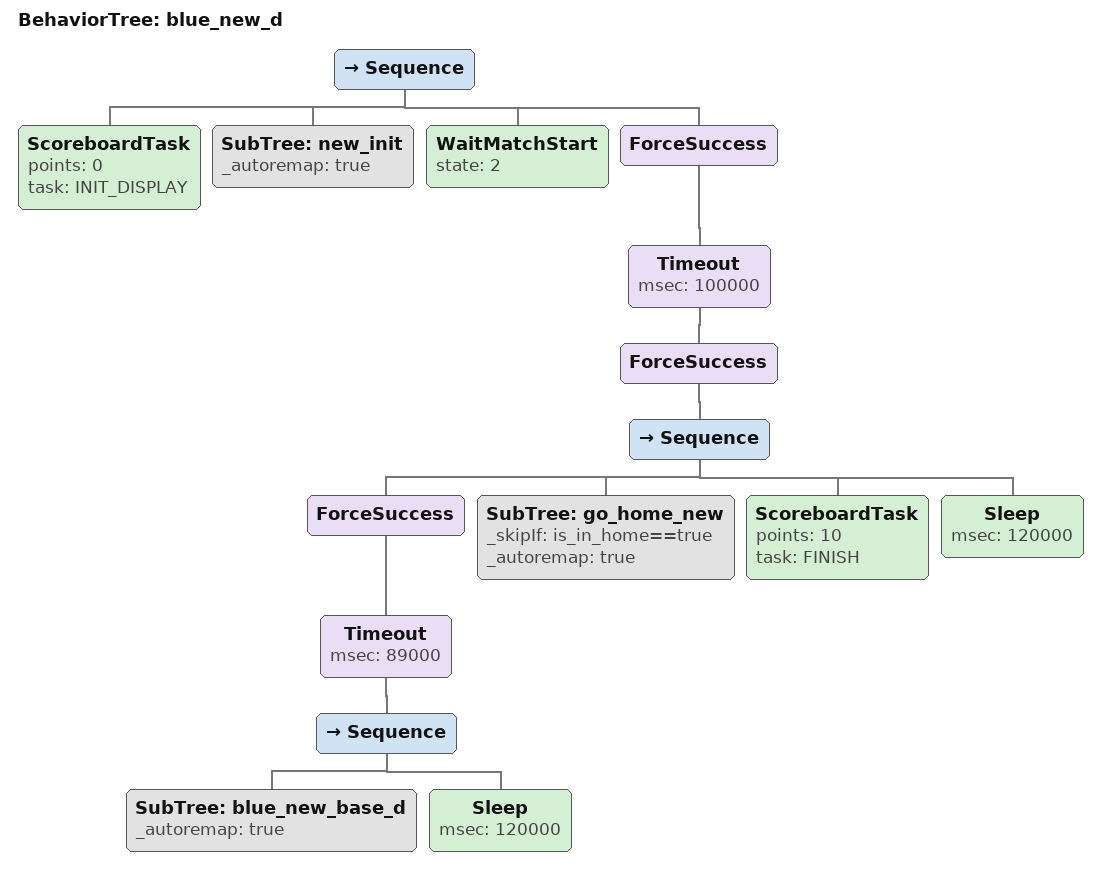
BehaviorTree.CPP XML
<?xml version="1.0" encoding="UTF-8"?>
<root BTCPP_format="4">
  <BehaviorTree ID="blue_new_d">
    <Sequence>
      <ScoreboardTask points="0"
                      task="INIT_DISPLAY"/>
      <SubTree ID="new_init"
               _autoremap="true"/>
      <WaitMatchStart state="2"/>
      <ForceSuccess>
        <Timeout msec="100000">
          <ForceSuccess>
            <Sequence>
              <ForceSuccess>
                <Timeout msec="89000">
                  <Sequence>
                    <SubTree ID="blue_new_base_d"
                             _autoremap="true"/>
                    <Sleep msec="120000"/>
                  </Sequence>
                </Timeout>
              </ForceSuccess>
              <SubTree ID="go_home_new"
                       _skipIf="is_in_home==true"
                       _autoremap="true"/>
              <ScoreboardTask points="10"
                              task="FINISH"/>
              <Sleep msec="120000"/>
            </Sequence>
          </ForceSuccess>
        </Timeout>
      </ForceSuccess>
    </Sequence>
  </BehaviorTree>

</root>
